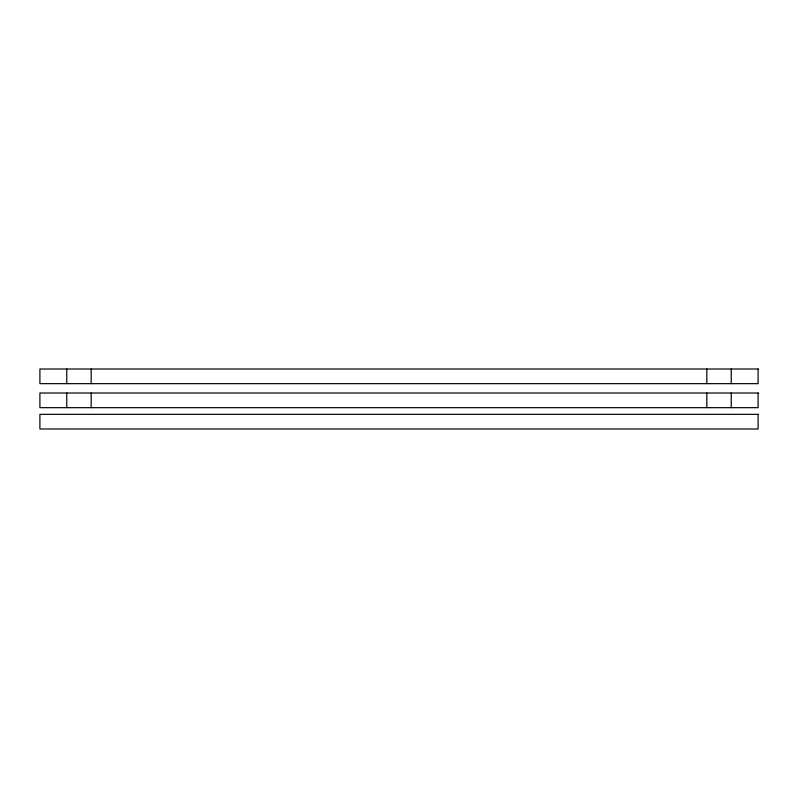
<?xml version="1.0" encoding="UTF-8"?>
<svg xmlns="http://www.w3.org/2000/svg" width="798" height="798" viewBox="0 0 798 798"><rect width="100%" height="100%" fill="white"/><g stroke="black" fill="none" stroke-linecap="round" stroke-linejoin="round"><path stroke-width="1.2" d="M731.237 369.005L731.237 383.658M731.237 393.015L731.237 407.668M706.819 369.005L706.819 383.658M706.819 393.015L706.819 407.668M91.181 369.005L91.181 383.658M91.181 393.015L91.181 407.668M66.763 369.005L66.763 383.658M66.763 393.015L66.763 407.668M758.1 369.005L39.9 369.005L39.9 383.658L758.1 383.658L758.1 369.005M758.1 393.015L39.9 393.015L39.9 407.668L758.1 407.668L758.1 393.015M758.1 414.342L39.9 414.342L39.9 428.995L758.1 428.995L758.1 414.342"/></g></svg>
